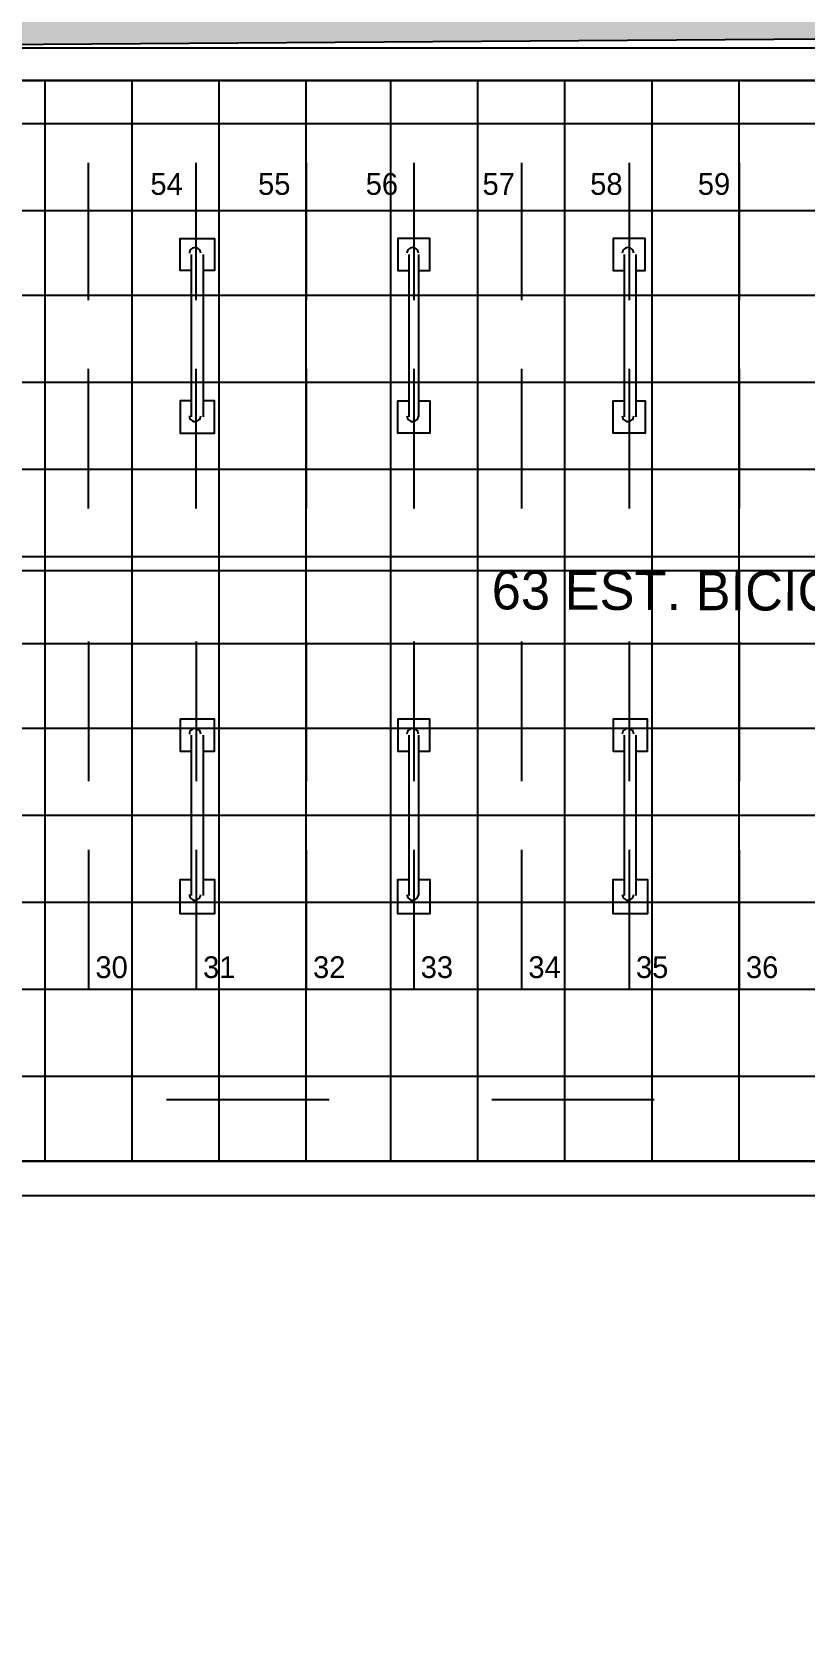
# Model space of a CAD drawing. Header units: metres. Extents: x 1 to 213, y 1 to 147.
# Drawn here: x 79.58 to 83.15, y 102.94 to 110.31 of the extents above; entities that cross this region are included whole.
import ezdxf

# ---------------------------------------------------------------- set-up
doc = ezdxf.new("R2010")
doc.units = ezdxf.units.M
for name, color, linetype in [('00-BASE-ARQUITECTURA', 8, 'Continuous'), ('00-BASE-MAICILLO-EXISTENTE', 33, 'Continuous'), ('00-BASE-TEXTO', 8, 'Continuous')]:
    doc.layers.add(name, color=color, linetype=linetype)

msp = doc.modelspace()

# ---------------------------------------------------------------- hatches: boundary and pattern name
at = {"layer": '00-BASE-MAICILLO-EXISTENTE'}
h = msp.add_hatch(dxfattribs=at)
h.set_pattern_fill('AR-SAND', scale=0.02)
h.paths.add_polyline_path([(52.2111, 142.4781), (53.0489, 142.3458), (60.1927, 142.434), (60.5896, 142.3017), (66.7191, 142.3899), (76.1559, 142.2576), (76.2, 140.2732), (75.9354, 139.8763), (74.2156, 138.8621), (73.4659, 139.6999), (73.1573, 139.7881), (72.6281, 139.6999), (71.217, 138.8621), (70.776, 139.5235), (70.2468, 139.8322), (69.7177, 139.6999), (68.3507, 138.8621), (67.9097, 139.5235), (67.3805, 139.8322), (66.7632, 139.6558), (65.4843, 138.8621), (65.2639, 138.9503), (64.6906, 139.7881), (64.1614, 139.7881), (63.7646, 139.5676), (62.618, 138.8621), (62.2652, 138.4211), (62.3093, 134.8933), (62.7062, 134.3201), (80.301, 134.3201), (82.109, 134.1878), (82.5059, 134.3201), (82.7704, 134.6728), (82.4618, 135.5107), (82.5941, 135.6871), (85.1517, 135.643), (86.0336, 133.4381), (86.5187, 132.7326), (87.577, 130.1749), (98.469, 106.627), (96.7052, 105.7892), (96.3083, 105.7451), (95.9555, 105.4364), (93.3097, 104.2017), (92.9128, 104.5545), (92.7805, 105.0395), (91.9427, 106.2743), (90.7079, 107.6413), (89.0322, 108.9201), (87.4888, 109.6697), (87.7093, 109.7138), (87.9739, 110.0666), (87.9739, 110.4194), (87.6211, 110.8163), (87.092, 110.8163), (86.8274, 110.5958), (86.7392, 110.1548), (86.9597, 109.7579), (86.651, 109.9343), (84.5784, 110.2871), (71.7461, 110.1989), (69.8941, 110.3753), (67.2923, 110.1548), (64.8229, 109.4052), (63.2795, 108.5232), (60.81, 106.0538), (59.7076, 103.9812), (59.2225, 102.526), (59.0021, 101.0267), (59.0021, 98.6895), (58.8698, 98.5131), (52.1229, 98.425), (51.9906, 98.7777), (51.9906, 112.6242), (52.1229, 122.3697), (52.0788, 142.2135), (52.2111, 142.4781)])

# ---------------------------------------------------------------- linework, layer by layer
at = {"layer": '00-BASE-ARQUITECTURA'}
for points in [[(83.954, 110.2359), (69.0421, 110.2359)], [(65.3379, 105.8862), (65.3379, 107.8229), (75.3392, 107.8229), (75.3392, 110.0878), (83.954, 110.0878)], [(83.954, 110.0878), (82.9592, 110.0878), (69.0421, 110.0878)], [(79.636, 105.0924), (79.636, 110.0878)], [(80.0382, 105.0924), (80.0382, 110.0878)], [(80.4404, 105.0924), (80.4404, 110.0878)], [(80.8425, 105.0924), (80.8425, 110.0878)], [(81.2341, 105.0924), (81.2341, 110.0878)], [(81.6363, 105.0924), (81.6363, 110.0878)], [(82.0384, 105.0924), (82.0384, 110.0878)], [(82.4406, 105.0924), (82.4406, 110.0878)], [(82.8428, 105.0924), (82.8428, 110.0878)], [(85.9331, 109.8867), (75.3392, 109.8867)], [(79.8371, 109.0718), (79.8371, 109.7068)], [(80.3345, 109.0718), (80.3345, 109.7068)], [(80.8425, 109.0718), (80.8425, 109.7068)], [(80.8425, 109.7068), (80.8425, 109.0718)], [(81.3399, 109.7068), (81.3399, 109.0718)], [(81.8374, 109.7068), (81.8374, 109.0718)], [(82.3348, 109.7068), (82.3348, 109.0718)], [(82.8428, 109.7068), (82.8428, 109.0718)], [(87.3513, 109.4845), (75.3392, 109.4845)], [(80.3133, 109.2094), (80.2604, 109.2094), (80.2604, 109.3575), (80.4192, 109.3575), (80.4192, 109.2094), (80.3663, 109.2094)], [(81.3611, 109.2094), (81.414, 109.2094), (81.414, 109.3575), (81.2659, 109.3575), (81.2659, 109.2094), (81.3188, 109.2094)], [(82.3665, 109.2094), (82.4088, 109.2094), (82.4088, 109.3575), (82.2607, 109.3575), (82.2607, 109.2094), (82.3136, 109.2094)], [(80.3557, 109.2887), (80.355, 109.2948), (80.353, 109.3004), (80.3499, 109.3053), (80.3458, 109.3094), (80.3409, 109.3125), (80.3353, 109.3145), (80.3292, 109.3152), (80.3232, 109.3145), (80.3176, 109.3125), (80.3127, 109.3094), (80.3086, 109.3053), (80.3055, 109.3004), (80.3035, 109.2948), (80.3028, 109.2887)], [(80.3133, 108.532), (80.3133, 109.2834)], [(80.3663, 109.2834), (80.3663, 108.532)], [(81.3611, 109.2887), (81.3604, 109.2948), (81.3584, 109.3004), (81.3553, 109.3053), (81.3512, 109.3094), (81.3463, 109.3125), (81.3407, 109.3145), (81.3346, 109.3152), (81.3286, 109.3145), (81.323, 109.3125), (81.3181, 109.3094), (81.314, 109.3053), (81.3109, 109.3004), (81.3089, 109.2948), (81.3082, 109.2887)], [(81.3188, 108.532), (81.3188, 109.2834)], [(81.3611, 109.2834), (81.3611, 108.532)], [(82.3559, 109.2887), (82.3552, 109.2948), (82.3532, 109.3004), (82.3501, 109.3053), (82.346, 109.3094), (82.3411, 109.3125), (82.3355, 109.3145), (82.3295, 109.3152), (82.3234, 109.3145), (82.3178, 109.3125), (82.3129, 109.3094), (82.3088, 109.3053), (82.3057, 109.3004), (82.3037, 109.2948), (82.303, 109.2887)], [(82.3136, 108.532), (82.3136, 109.2834)], [(82.3665, 109.2834), (82.3665, 108.532)], [(88.2826, 109.0929), (75.3392, 109.0929)], [(79.8371, 108.1087), (79.8371, 108.7543)], [(80.3345, 108.1087), (80.3345, 108.7543)], [(80.8425, 108.1087), (80.8425, 108.7543)], [(80.8425, 108.7543), (80.8425, 108.1087)], [(81.3399, 108.7543), (81.3399, 108.1087)], [(81.8374, 108.7543), (81.8374, 108.1087)], [(82.3348, 108.7543), (82.3348, 108.1087)], [(82.8428, 108.7543), (82.8428, 108.1087)], [(89.0234, 108.6908), (75.3392, 108.6908)], [(80.3133, 108.6061), (80.2604, 108.6061), (80.2604, 108.4579), (80.4192, 108.4579), (80.4192, 108.6061), (80.3663, 108.6061)], [(81.3611, 108.6061), (81.414, 108.6061), (81.414, 108.4579), (81.2659, 108.4579), (81.2659, 108.6061), (81.3188, 108.6061)], [(82.3665, 108.6061), (82.4088, 108.6061), (82.4088, 108.4579), (82.2607, 108.4579), (82.2607, 108.6061), (82.3136, 108.6061)], [(80.3028, 108.5373), (80.3035, 108.5312), (80.3055, 108.5257), (80.3086, 108.5208), (80.3127, 108.5167), (80.3176, 108.5135), (80.3232, 108.5115), (80.3292, 108.5108), (80.3353, 108.5115), (80.3409, 108.5135), (80.3458, 108.5167), (80.3499, 108.5208), (80.353, 108.5257), (80.355, 108.5312), (80.3557, 108.5373)], [(81.3082, 108.5373), (81.3089, 108.5312), (81.3109, 108.5257), (81.314, 108.5208), (81.3181, 108.5167), (81.323, 108.5135), (81.3286, 108.5115), (81.3346, 108.5108), (81.3407, 108.5115), (81.3463, 108.5135), (81.3512, 108.5167), (81.3553, 108.5208), (81.3584, 108.5257), (81.3604, 108.5312), (81.3611, 108.5373)], [(82.303, 108.5373), (82.3037, 108.5312), (82.3057, 108.5257), (82.3088, 108.5208), (82.3129, 108.5167), (82.3178, 108.5135), (82.3234, 108.5115), (82.3295, 108.5108), (82.3355, 108.5115), (82.3411, 108.5135), (82.346, 108.5167), (82.3501, 108.5208), (82.3532, 108.5257), (82.3552, 108.5312), (82.3559, 108.5373)], [(89.6373, 108.2886), (75.3392, 108.2886)], [(90.1664, 107.8864), (75.3392, 107.8864)], [(61.5914, 101.928), (65.0416, 105.9285), (65.0416, 107.8229), (69.8359, 107.8229), (81.8374, 107.8229), (89.7748, 107.8229), (92.8758, 103.9918)], [(90.4416, 107.4843), (65.3379, 107.4843)], [(79.8371, 107.4949), (79.8371, 106.8493)], [(80.3345, 107.4949), (80.3345, 106.8493)], [(80.8425, 107.4949), (80.8425, 106.8493)], [(81.3399, 107.4949), (81.3399, 106.8493)], [(81.8374, 107.4949), (81.8374, 106.8493)], [(82.3348, 107.4949), (82.3348, 106.8493)], [(82.8428, 107.4949), (82.8428, 106.8493)], [(80.3663, 106.9869), (80.4192, 106.9869), (80.4192, 107.135), (80.2604, 107.135), (80.2604, 106.9869), (80.3133, 106.9869)], [(81.3611, 106.9869), (81.414, 106.9869), (81.414, 107.135), (81.2659, 107.135), (81.2659, 106.9869), (81.3188, 106.9869)], [(82.3665, 106.9869), (82.4194, 106.9869), (82.4194, 107.135), (82.2607, 107.135), (82.2607, 106.9869), (82.3136, 106.9869)], [(90.4416, 107.0927), (65.3379, 107.0927)], [(80.3557, 107.0662), (80.355, 107.0723), (80.353, 107.0779), (80.3499, 107.0828), (80.3458, 107.0869), (80.3409, 107.09), (80.3353, 107.092), (80.3292, 107.0927), (80.3232, 107.092), (80.3176, 107.09), (80.3127, 107.0869), (80.3086, 107.0828), (80.3055, 107.0779), (80.3035, 107.0723), (80.3028, 107.0662)], [(80.3133, 106.3201), (80.3133, 107.0609)], [(80.3663, 107.0609), (80.3663, 106.3201)], [(81.3611, 107.0662), (81.3604, 107.0723), (81.3584, 107.0779), (81.3553, 107.0828), (81.3512, 107.0869), (81.3463, 107.09), (81.3407, 107.092), (81.3346, 107.0927), (81.3286, 107.092), (81.323, 107.09), (81.3181, 107.0869), (81.314, 107.0828), (81.3109, 107.0779), (81.3089, 107.0723), (81.3082, 107.0662)], [(81.3188, 106.3201), (81.3188, 107.0609)], [(81.3611, 107.0609), (81.3611, 106.3201)], [(82.3559, 107.0662), (82.3552, 107.0723), (82.3532, 107.0779), (82.3501, 107.0828), (82.346, 107.0869), (82.3411, 107.09), (82.3355, 107.092), (82.3295, 107.0927), (82.3234, 107.092), (82.3178, 107.09), (82.3129, 107.0869), (82.3088, 107.0828), (82.3057, 107.0779), (82.3037, 107.0723), (82.303, 107.0662)], [(82.3136, 106.3201), (82.3136, 107.0609)], [(82.3665, 107.0609), (82.3665, 106.3201)], [(90.4416, 106.6905), (65.3379, 106.6905)], [(79.8371, 106.5318), (79.8371, 105.8862)], [(80.3345, 106.5318), (80.3345, 105.8862)], [(80.8425, 106.5318), (80.8425, 105.8862)], [(81.3399, 106.5318), (81.3399, 105.8862)], [(81.8374, 106.5318), (81.8374, 105.8862)], [(82.3348, 106.5318), (82.3348, 105.8862)], [(82.8428, 106.5318), (82.8428, 105.8862)], [(80.3663, 106.3942), (80.4192, 106.3942), (80.4192, 106.2354), (80.2604, 106.2354), (80.2604, 106.3942), (80.3133, 106.3942)], [(81.3611, 106.3942), (81.414, 106.3942), (81.414, 106.2354), (81.2659, 106.2354), (81.2659, 106.3942), (81.3188, 106.3942)], [(82.3665, 106.3942), (82.4194, 106.3942), (82.4194, 106.2354), (82.2607, 106.2354), (82.2607, 106.3942), (82.3136, 106.3942)], [(80.3028, 106.3254), (80.3035, 106.3193), (80.3055, 106.3138), (80.3086, 106.3089), (80.3127, 106.3048), (80.3176, 106.3016), (80.3232, 106.2996), (80.3292, 106.2989), (80.3353, 106.2996), (80.3409, 106.3016), (80.3458, 106.3048), (80.3499, 106.3089), (80.353, 106.3138), (80.355, 106.3193), (80.3557, 106.3254)], [(81.3082, 106.3254), (81.3089, 106.3193), (81.3109, 106.3138), (81.314, 106.3089), (81.3181, 106.3048), (81.323, 106.3016), (81.3286, 106.2996), (81.3346, 106.2989), (81.3407, 106.2996), (81.3463, 106.3016), (81.3512, 106.3048), (81.3553, 106.3089), (81.3584, 106.3138), (81.3604, 106.3193), (81.3611, 106.3254)], [(82.303, 106.3254), (82.3037, 106.3193), (82.3057, 106.3138), (82.3088, 106.3089), (82.3129, 106.3048), (82.3178, 106.3016), (82.3234, 106.2996), (82.3295, 106.2989), (82.3355, 106.2996), (82.3411, 106.3016), (82.346, 106.3048), (82.3501, 106.3089), (82.3532, 106.3138), (82.3552, 106.3193), (82.3559, 106.3254)], [(90.4416, 106.2884), (65.3379, 106.2884)], [(90.4416, 105.8862), (90.4416, 105.0924), (65.3379, 105.0924), (65.3379, 105.8862)], [(90.4416, 105.8862), (65.3379, 105.8862)], [(90.4416, 105.484), (65.3379, 105.484)], [(80.1969, 105.3782), (80.9484, 105.3782)], [(80.1969, 105.3782), (80.9484, 105.3782)], [(81.6998, 105.3782), (82.4512, 105.3782)], [(81.6998, 105.3782), (82.4512, 105.3782)], [(62.0994, 92.0644), (62.0994, 102.0974), (64.6818, 105.0924), (90.3887, 105.0924), (92.3889, 103.8119), (94.0505, 100.277)], [(62.2476, 92.0644), (62.2476, 102.0444), (64.7559, 104.9337), (90.3358, 104.9337), (92.2725, 103.706), (93.9129, 100.2135)]]:
    msp.add_lwpolyline(points, dxfattribs=at)
at = {"layer": '00-BASE-MAICILLO-EXISTENTE'}
msp.add_lwpolyline([(90.7079, 107.6413), (89.0322, 108.9201), (87.4888, 109.6697), (87.7093, 109.7138), (87.9739, 110.0666), (87.9739, 110.4194), (87.6211, 110.8163), (87.092, 110.8163), (86.8274, 110.5958), (86.7392, 110.1548), (86.9597, 109.7579), (86.651, 109.9343), (84.5784, 110.2871), (71.7461, 110.1989), (69.8941, 110.3753), (67.2923, 110.1548), (64.8229, 109.4052)], dxfattribs=at)

# ---------------------------------------------------------------- texts
at = {"layer": '00-BASE-TEXTO'}
for s, p in [('54', (80.1228, 109.5586)), ('55', (80.6203, 109.5586)), ('56', (81.1177, 109.5586)), ('57', (81.6574, 109.5586)), ('58', (82.1548, 109.5586)), ('59', (82.6523, 109.5586)), ('30', (79.8688, 105.9391)), ('31', (80.3663, 105.9391)), ('32', (80.8743, 105.9391)), ('33', (81.3717, 105.9391)), ('34', (81.8691, 105.9391)), ('35', (82.3665, 105.9391)), ('36', (82.8745, 105.9391))]:
    msp.add_text(s, height=0.10059, dxfattribs=at).set_placement(p)
msp.add_text('63 EST. BICICLETEROS NORMATIVOS = 65 EST. PROPUESTOS', height=0.181059, rotation=-0.24179, dxfattribs=at).set_placement((81.6998, 107.643))

doc.saveas('drawing.dxf')
